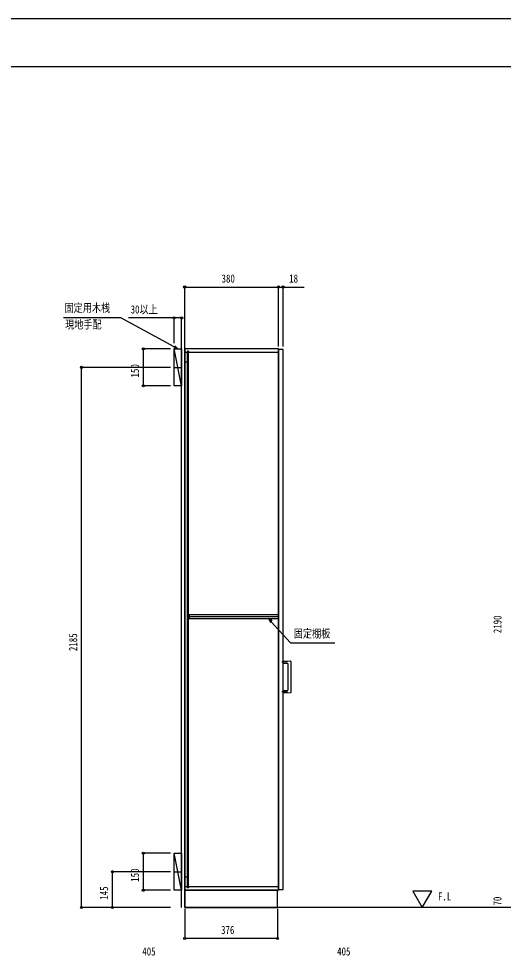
# Model space of a CAD drawing. Units: millimetres, scale not verified. Extents: x -4205 to 4205, y -2970 to 2970.
# Drawn here: x -2243 to -282, y -826 to 2970 of the extents above; entities that cross this region are included whole.
import ezdxf
from ezdxf.enums import TextEntityAlignment as Align

# ---------------------------------------------------------------- set-up
doc = ezdxf.new("R2010")
doc.units = ezdxf.units.MM
doc.header["$LTSCALE"] = 20
for name, color, linetype in [('0-1_USER1', 3, 'Continuous'), ('0-2_YKK_11', 7, 'Continuous'), ('0-3_YKK_12', 2, 'Continuous'), ('0-4_YKK_13', 4, 'Continuous'), ('0-5_YKK_D', 6, 'Continuous'), ('0-6_YKK_ZWAK', 7, 'Continuous'), ('0-7_YSS_K', 3, 'Continuous')]:
    doc.layers.add(name, color=color, linetype=linetype)
doc.styles.add('ＭＳ ゴシック', font='')
doc.styles.get('ＭＳ ゴシック').set_extended_font_data('MS Gothic')

msp = doc.modelspace()

# ---------------------------------------------------------------- linework, layer by layer
at = {"layer": '0-2_YKK_11'}
msp.add_lwpolyline([(-1191.98, 558.77), (-1553.48, 558.77), (-1553.48, 543.77), (-1191.98, 543.77)], close=True, dxfattribs=at)
at = {"layer": '0-3_YKK_12'}
for p, q in [((-1561.48, 1620), (-1571.48, 1620)), ((-1561.48, 1625.5), (-1561.48, 1620)), ((-1556.48, 1625.5), (-1561.48, 1625.5)), ((-1560.98, 1625.5), (-1560.98, -545.5)), ((-1556.98, 1625.5), (-1556.98, -545.5)), ((-1556.48, 1625.5), (-1556.48, 1620)), ((-1191.48, 1620), (-1556.48, 1620)), ((-1616.77, 1560), (-1581.18, 1560)), ((-1560.98, 1581.5), (-1571.48, 1581.5)), ((-1189.18, 551.27), (-1556.27, 551.27)), ((-1616.77, -480), (-1581.18, -480)), ((-1560.98, -501.5), (-1571.48, -501.5)), ((-1571.48, -540), (-1561.48, -540)), ((-1561.48, -540), (-1561.48, -545.5)), ((-1556.48, -545.5), (-1561.48, -545.5)), ((-1556.48, -540), (-1556.48, -545.5)), ((-1556.48, -540), (-1191.48, -540))]:
    msp.add_line(p, q, dxfattribs=at)
for points in [[(-1571.48, -555), (-1191.48, -555), (-1191.48, 1635), (-1571.48, 1635)], [(-1191.48, -552), (-1173.48, -552), (-1173.48, 1632), (-1191.48, 1632)], [(-1571.48, -625), (-1195.48, -625), (-1195.48, -555), (-1571.48, -555)]]:
    msp.add_lwpolyline(points, close=True, dxfattribs=at)
at = {"layer": '0-4_YKK_13'}
for p, q in [((-1155.43, 368), (-1178.57, 368)), ((-1173.48, 373.51), (-1142.9, 371.91)), ((-1173.48, 362.5), (-1173.48, 373.51)), ((-1154.37, 361.5), (-1173.48, 362.5)), ((-1152.48, 256.51), (-1152.48, 359.5)), ((-1141.48, 370.41), (-1141.48, 245.6)), ((-1155.43, 248), (-1178.57, 248))]:
    msp.add_line(p, q, dxfattribs=at)
msp.add_lwpolyline([(-1142.9, 244.1), (-1173.48, 242.5), (-1173.48, 253.51), (-1154.37, 254.51)], dxfattribs=at)
for centre, radius, start, end in [((-1154.48, 359.5), 2, 0.20478, 86.80473), ((-1142.98, 370.41), 1.5, 359.78876, 87.2363), ((-1154.48, 256.51), 2, 273.20478, 359.80473), ((-1142.98, 245.6), 1.5, 272.78876, 0.2363)]:
    msp.add_arc(centre, radius, start, end, dxfattribs=at)
at = {"layer": '0-5_YKK_D'}
for p, q in [((-1571.48, 1645), (-1571.48, 1886)), ((-1571.48, 1885), (-1191.48, 1885)), ((-1191.48, 1645), (-1191.48, 1886)), ((-1191.48, 1645), (-1191.48, 1886)), ((-1173.48, 1645), (-1173.48, 1886)), ((-1613.98, 1658.19), (-1613.98, 1761)), ((-1583.98, 1658.19), (-1583.98, 1761)), ((-1628.92, 1635), (-1739.98, 1635)), ((-1738.98, 1485), (-1738.98, 1635)), ((-1628.92, 1560), (-1989.98, 1560)), ((-1988.98, -625), (-1988.98, 1560)), ((-1628.92, 1485), (-1739.98, 1485)), ((-1628.92, -405), (-1739.98, -405)), ((-1738.98, -555), (-1738.98, -405)), ((-1628.92, -480), (-1864.98, -480)), ((-1863.98, -625), (-1863.98, -480)), ((-1628.92, -555), (-1739.98, -555)), ((-1628.92, -625), (-1989.98, -625)), ((-1628.92, -625), (-1864.98, -625)), ((-1571.48, -630), (-1571.48, -751)), ((-1195.48, -630), (-1195.48, -751)), ((-1195.48, -750), (-1571.48, -750))]:
    msp.add_line(p, q, dxfattribs=at)
for points in [[(-1191.48, 1885), (-1173.48, 1885), (-1087.68, 1885)], [(-1598.98, 1635), (-1613.92, 1643.1), (-1829.63, 1760), (-2061.87, 1760)], [(-1583.98, 1760), (-1613.98, 1760), (-1798.38, 1760)], [(-1611.75, 1647.11), (-1598.98, 1635), (-1616.1, 1639.1)], [(-1217.46, 534.2), (-1232.28, 543.71), (-1224.2, 528.07)], [(-1232.28, 543.71), (-1220.83, 531.14), (-1143.08, 445.78), (-963.4, 445.78)]]:
    msp.add_lwpolyline(points, dxfattribs=at)
for centre in [(-1571.48, 1885), (-1191.48, 1885), (-1191.48, 1885), (-1173.48, 1885), (-1613.98, 1760), (-1583.98, 1760), (-1738.98, 1635), (-1988.98, 1560), (-1738.98, 1485), (-1738.98, -405), (-1863.98, -480), (-1738.98, -555), (-1988.98, -625), (-1863.98, -625), (-1571.48, -750), (-1195.48, -750)]:
    msp.add_circle(centre, 4.25, dxfattribs=at)
at = {"layer": '0-6_YKK_ZWAK'}
msp.add_line((3895.02, 2775), (-3904.98, 2775), dxfattribs=at)
msp.add_lwpolyline([(-4205, -2970), (4205, -2970), (4205, 2970), (-4205, 2970)], close=True, dxfattribs=at)
at = {"layer": '0-7_YSS_K'}
for p, q in [((-1583.98, -625), (-1583.98, 1718.81)), ((-1571.48, -625), (-1571.48, 1718.81)), ((-1583.98, 1485), (-1613.98, 1635)), ((-1583.98, -555), (-1613.98, -405)), ((724.96, -625), (-1571.36, -625))]:
    msp.add_line(p, q, dxfattribs=at)
for points in [[(-1583.98, 1485), (-1613.98, 1485), (-1613.98, 1635), (-1583.98, 1635)], [(-1583.98, -555), (-1613.98, -555), (-1613.98, -405), (-1583.98, -405)], [(-609.69, -625), (-571.53, -558.89), (-647.86, -558.89)]]:
    msp.add_lwpolyline(points, close=True, dxfattribs=at)

# ---------------------------------------------------------------- texts
at = {"layer": '0-1_USER1', "style": 'ＭＳ ゴシック', "width": 0.8}
msp.add_text('F.L', height=32.99, dxfattribs=at).set_placement((-546, -606), align=Align.BOTTOM_LEFT)
at = {"layer": '0-5_YKK_D', "style": 'ＭＳ ゴシック', "width": 0.8}
for s, p in [('380', (-1422.28, 1893)), ('18', (-1148.48, 1893)), ('固定用木桟', (-2057.98, 1774.25)), ('30以上', (-1790.38, 1768)), ('現地手配', (-2055.58, 1706.75)), ('固定棚板', (-1129.77, 457)), ('376', (-1424.28, -742)), ('405', (-1743.28, -828.6)), ('405', (-954.28, -828.6))]:
    msp.add_text(s, height=32.99, dxfattribs=at).set_placement(p, align=Align.BOTTOM_LEFT)
for s, p in [('150', (-1746.98, 1519.2)), ('2190', (-278.98, 484.8)), ('2185', (-1996.98, 412.3)), ('150', (-1746.98, -520.8)), ('145', (-1871.98, -593.3)), ('70', (-278.98, -616.4))]:
    msp.add_text(s, height=32.99, rotation=90, dxfattribs=at).set_placement(p, align=Align.BOTTOM_LEFT)

doc.saveas('drawing.dxf')
